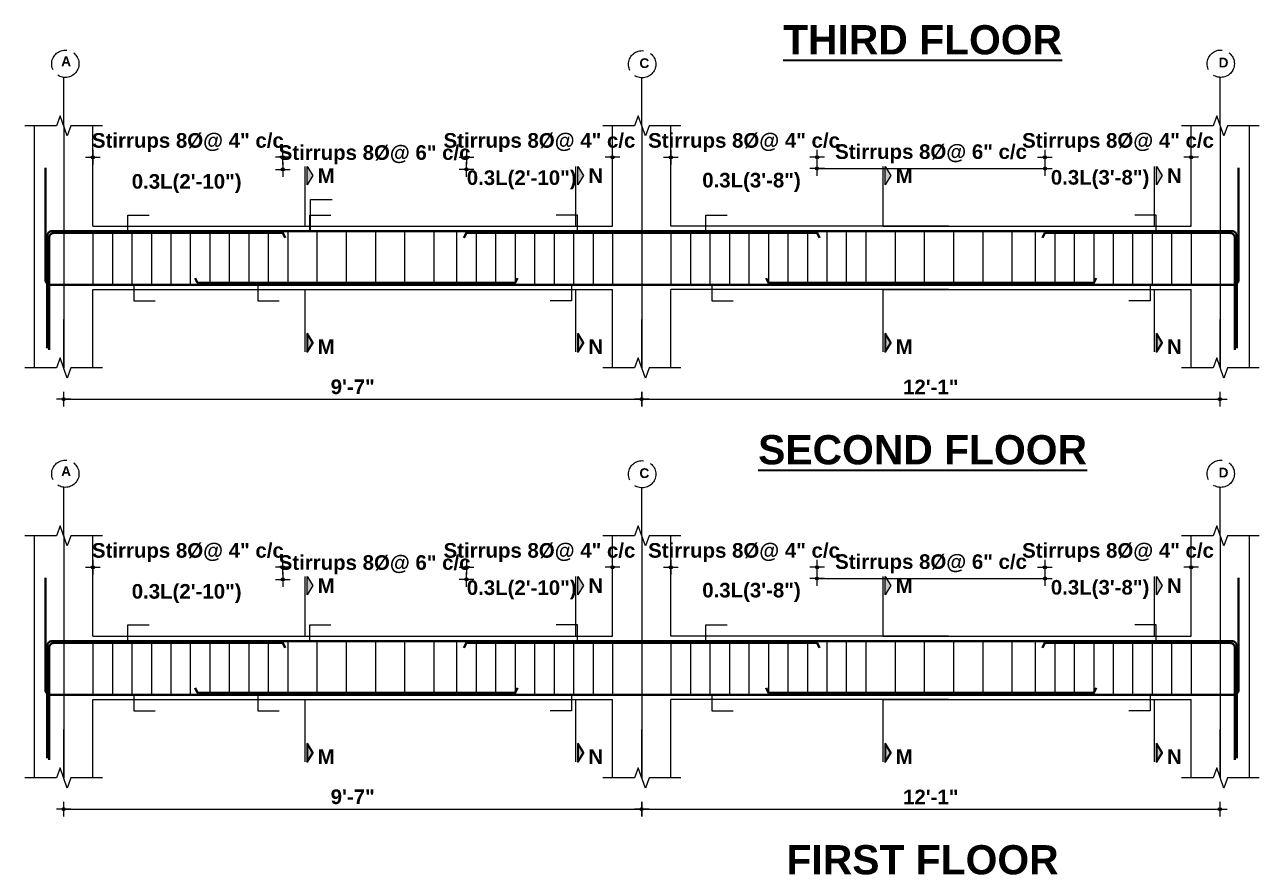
# Model space of a CAD drawing. Header units: inches. Extents: x -12073856 to 12321241, y -1226296 to 1319224.
# Drawn here: x 125100 to 125607, y 45756 to 46102 of the extents above; entities that cross this region are included whole.
import ezdxf
from ezdxf.enums import TextEntityAlignment as Align

# ---------------------------------------------------------------- set-up
doc = ezdxf.new("R2010")
doc.units = ezdxf.units.IN
doc.header["$MEASUREMENT"] = 0
doc.header["$PDMODE"] = 35
doc.linetypes.add('ACAD_ISO02W100', pattern=[15, 12, -3])
for name, color, linetype, lineweight in [('BAR', 5, 'Continuous', 40), ('Dimension', 130, 'Continuous', 9), ('Hatch', 9, 'Continuous', 9), ('HATCH1', 4, 'ACAD_ISO02W100', 13), ('TEXT', 255, 'Continuous', 35)]:
    doc.layers.add(name, color=color, linetype=linetype, lineweight=lineweight)
doc.layers.add('STIRRUP', color=10, linetype='Continuous')
doc.styles.add('1.8 str', font='times.ttf', dxfattribs={"width": 0.8, "height": 6})
doc.styles.add('STYLE1', font='arialbd.ttf')
doc.dimstyles.new('1.4', dxfattribs={"dimscale": 0, "dimtxt": 6, "dimasz": 0.5, "dimexe": 2, "dimexo": 9, "dimgap": 2, "dimtad": 1, "dimdec": 0, "dimlfac": 0.5, "dimzin": 3, "dimdsep": 46, "dimlunit": 4, "dimtxsty": '1.8 str', "dimblk": 'DIM', "dimcen": 3, "dimdle": 3, "dimse1": 1, "dimse2": 1, "dimclrd": 256, "dimclre": 256, "dimclrt": 7, "dimadec": 1, "dimazin": 2, "dimtfac": 1, "dimtdec": 0, "dimtix": 1, "dimtofl": 0, "dimtmove": 2, "dimatfit": 3, "dimldrblk": 'ARROW', "dimfxl": 2, "dimfrac": 2, "dimtolj": 2, "dimtzin": 0, "dimarcsym": 0})

# ---------------------------------------------------------------- blocks, each defined once
blk = doc.blocks.new('DIM')
at = {"layer": 'Dimension'}
h = blk.add_hatch(color=256, dxfattribs=at)
h.paths.add_polyline_path([(0, 1.3), (0, 0), (1.3, 0, 0.414214)])
h.paths.add_polyline_path([(1.3, 0), (0, 0), (0, -1.3, 0.414214)])
h.paths.add_polyline_path([(0, 0), (-1.3, 0, 0.414214), (0, -1.3)])
h.paths.add_polyline_path([(0, 1.3, 0.414214), (-1.3, 0), (0, 0)])
for p, q in [((-6, 0), (6, 0)), ((0, 6), (0, -6))]:
    blk.add_line(p, q, dxfattribs=at)
blk.add_circle((0, 0), 1.28, dxfattribs=at)
blk = doc.blocks.new('*D936')
at = {"layer": 'Defpoints', "color": 0, "ltscale": 10, "transparency": 16777216}
for p in [(125206.01, 45879.11), (125128.01, 45867.14), (125206.01, 45862.57)]:
    blk.add_point(p, dxfattribs=at)
at = {"layer": 'Dimension', "lineweight": -2, "ltscale": 10, "transparency": 16777216}
for p, q in [((125127.51, 45879.11), (125127.01, 45879.11)), ((125206.51, 45879.11), (125207.01, 45879.11))]:
    blk.add_line(p, q, dxfattribs=at)
at = {"layer": 'Dimension', "lineweight": -2, "ltscale": 10, "transparency": 16777216, "xscale": 0.5, "yscale": 0.5, "zscale": 0.5}
blk.add_blockref('DIM', (125128.01, 45879.11), dxfattribs=at)
at = {"layer": 'Dimension', "lineweight": -2, "ltscale": 10, "transparency": 16777216, "xscale": 0.5, "yscale": 0.5, "zscale": 0.5, "rotation": 180}
blk.add_blockref('DIM', (125206.01, 45879.11), dxfattribs=at)
at = {"layer": 'Dimension', "color": 7, "ltscale": 10, "transparency": 16777216, "insert": (125167.01, 45885.14), "char_height": 6, "attachment_point": 5, "style": 'STYLE1'}
blk.add_mtext('\\A2;Stirrups 8%%C@ 4" c/c', dxfattribs=at)
blk = doc.blocks.new('ARROW')
at = {"layer": 'Hatch'}
h = blk.add_hatch(color=256, dxfattribs=at)
h.dxf.hatch_style = 1
h.paths.add_polyline_path([(12191115.8, -1270860.1), (12191485.4, -1270660.1), (12191115.8, -1270660.1)])
for p, q in [((12191115.8, -1270860.1), (12191115.8, -1270060.1)), ((12191015.8, -1270160.1), (12196382.9, -1270160.1)), ((12191485.4, -1270660.1), (12190746.1, -1270660.1)), ((12190746.1, -1270660.1), (12191115.8, -1270860.1)), ((12191485.4, -1270660.1), (12191115.8, -1270860.1))]:
    blk.add_line(p, q, dxfattribs=at)
blk = doc.blocks.new('*D937')
at = {"layer": 'Defpoints', "color": 0, "ltscale": 10, "transparency": 16777216}
for p in [(125281.36, 45874.13), (125206.01, 45857.59), (125281.36, 45843.08)]:
    blk.add_point(p, dxfattribs=at)
at = {"layer": 'Dimension', "lineweight": -2, "ltscale": 10, "transparency": 16777216}
for p, q in [((125205.51, 45874.13), (125205.01, 45874.13)), ((125281.86, 45874.13), (125282.36, 45874.13))]:
    blk.add_line(p, q, dxfattribs=at)
at = {"layer": 'Dimension', "lineweight": -2, "ltscale": 10, "transparency": 16777216, "xscale": 0.5, "yscale": 0.5, "zscale": 0.5}
blk.add_blockref('DIM', (125206.01, 45874.13), dxfattribs=at)
at = {"layer": 'Dimension', "lineweight": -2, "ltscale": 10, "transparency": 16777216, "xscale": 0.5, "yscale": 0.5, "zscale": 0.5, "rotation": 180}
blk.add_blockref('DIM', (125281.36, 45874.13), dxfattribs=at)
at = {"layer": 'Dimension', "color": 7, "ltscale": 10, "transparency": 16777216, "insert": (125243.68, 45880.16), "char_height": 6, "attachment_point": 5, "style": 'STYLE1'}
blk.add_mtext('\\A2;Stirrups 8%%C@ 6" c/c', dxfattribs=at)
blk = doc.blocks.new('*D938')
at = {"layer": 'Defpoints', "color": 0, "ltscale": 10, "transparency": 16777216}
for p in [(125341.36, 45879.11), (125341.36, 45865.57), (125281.36, 45848.06)]:
    blk.add_point(p, dxfattribs=at)
at = {"layer": 'Dimension', "lineweight": -2, "ltscale": 10, "transparency": 16777216}
for p, q in [((125280.86, 45879.11), (125280.36, 45879.11)), ((125341.86, 45879.11), (125342.36, 45879.11))]:
    blk.add_line(p, q, dxfattribs=at)
at = {"layer": 'Dimension', "lineweight": -2, "ltscale": 10, "transparency": 16777216, "xscale": 0.5, "yscale": 0.5, "zscale": 0.5}
blk.add_blockref('DIM', (125281.36, 45879.11), dxfattribs=at)
at = {"layer": 'Dimension', "lineweight": -2, "ltscale": 10, "transparency": 16777216, "xscale": 0.5, "yscale": 0.5, "zscale": 0.5, "rotation": 180}
blk.add_blockref('DIM', (125341.36, 45879.11), dxfattribs=at)
at = {"layer": 'Dimension', "color": 7, "ltscale": 10, "transparency": 16777216, "insert": (125311.36, 45885.14), "char_height": 6, "attachment_point": 5, "style": 'STYLE1'}
blk.add_mtext('\\A2;Stirrups 8%%C@ 4" c/c', dxfattribs=at)
blk = doc.blocks.new('*D939')
at = {"layer": 'Defpoints', "color": 0, "ltscale": 10, "transparency": 16777216}
for p in [(125365.36, 45879.11), (125365.36, 45865.57), (125425.36, 45848.06)]:
    blk.add_point(p, dxfattribs=at)
at = {"layer": 'Dimension', "lineweight": -2, "ltscale": 10, "transparency": 16777216}
for p, q in [((125364.86, 45879.11), (125364.36, 45879.11)), ((125425.86, 45879.11), (125426.36, 45879.11))]:
    blk.add_line(p, q, dxfattribs=at)
at = {"layer": 'Dimension', "lineweight": -2, "ltscale": 10, "transparency": 16777216, "xscale": 0.5, "yscale": 0.5, "zscale": 0.5}
blk.add_blockref('DIM', (125365.36, 45879.11), dxfattribs=at)
at = {"layer": 'Dimension', "lineweight": -2, "ltscale": 10, "transparency": 16777216, "xscale": 0.5, "yscale": 0.5, "zscale": 0.5, "rotation": 180}
blk.add_blockref('DIM', (125425.36, 45879.11), dxfattribs=at)
at = {"layer": 'Dimension', "color": 7, "ltscale": 10, "transparency": 16777216, "insert": (125395.36, 45885.14), "char_height": 6, "attachment_point": 5, "style": 'STYLE1'}
blk.add_mtext('\\A2;Stirrups 8%%C@ 4" c/c', dxfattribs=at)
blk = doc.blocks.new('*D940')
at = {"layer": 'Defpoints', "color": 0, "ltscale": 10, "transparency": 16777216}
for p in [(125578.92, 45879.11), (125578.92, 45865.57), (125518.92, 45848.06)]:
    blk.add_point(p, dxfattribs=at)
at = {"layer": 'Dimension', "lineweight": -2, "ltscale": 10, "transparency": 16777216}
for p, q in [((125518.42, 45879.11), (125517.92, 45879.11)), ((125579.42, 45879.11), (125579.92, 45879.11))]:
    blk.add_line(p, q, dxfattribs=at)
at = {"layer": 'Dimension', "lineweight": -2, "ltscale": 10, "transparency": 16777216, "xscale": 0.5, "yscale": 0.5, "zscale": 0.5}
blk.add_blockref('DIM', (125518.92, 45879.11), dxfattribs=at)
at = {"layer": 'Dimension', "lineweight": -2, "ltscale": 10, "transparency": 16777216, "xscale": 0.5, "yscale": 0.5, "zscale": 0.5, "rotation": 180}
blk.add_blockref('DIM', (125578.92, 45879.11), dxfattribs=at)
at = {"layer": 'Dimension', "color": 7, "ltscale": 10, "transparency": 16777216, "insert": (125548.92, 45885.14), "char_height": 6, "attachment_point": 5, "style": 'STYLE1'}
blk.add_mtext('\\A2;Stirrups 8%%C@ 4" c/c', dxfattribs=at)
blk = doc.blocks.new('*D941')
at = {"layer": 'Defpoints', "color": 0, "ltscale": 10, "transparency": 16777216}
for p in [(125518.92, 45874.51), (125425.36, 45843.08), (125518.92, 45843.08)]:
    blk.add_point(p, dxfattribs=at)
at = {"layer": 'Dimension', "lineweight": -2, "ltscale": 10, "transparency": 16777216}
blk.add_line((125425.86, 45874.51), (125518.42, 45874.51), dxfattribs=at)
at = {"layer": 'Dimension', "lineweight": -2, "ltscale": 10, "transparency": 16777216, "xscale": 0.5, "yscale": 0.5, "zscale": 0.5, "rotation": 180}
blk.add_blockref('DIM', (125425.36, 45874.51), dxfattribs=at)
at = {"layer": 'Dimension', "lineweight": -2, "ltscale": 10, "transparency": 16777216, "xscale": 0.5, "yscale": 0.5, "zscale": 0.5}
blk.add_blockref('DIM', (125518.92, 45874.51), dxfattribs=at)
at = {"layer": 'Dimension', "color": 7, "ltscale": 10, "transparency": 16777216, "insert": (125472.14, 45880.53), "char_height": 6, "attachment_point": 5, "style": 'STYLE1'}
blk.add_mtext('\\A2;Stirrups 8%%C@ 6" c/c', dxfattribs=at)
blk = doc.blocks.new('*D942')
at = {"layer": 'Defpoints', "color": 0, "ltscale": 10, "transparency": 16777216}
for p in [(125353.36, 45792.62), (125590.71, 45792.62), (125590.71, 45779.81)]:
    blk.add_point(p, dxfattribs=at)
at = {"layer": 'Dimension', "lineweight": -2, "ltscale": 10, "transparency": 16777216}
blk.add_line((125353.86, 45779.81), (125590.21, 45779.81), dxfattribs=at)
at = {"layer": 'Dimension', "lineweight": -2, "ltscale": 10, "transparency": 16777216, "xscale": 0.5, "yscale": 0.5, "zscale": 0.5, "rotation": 180}
blk.add_blockref('DIM', (125353.36, 45779.81), dxfattribs=at)
at = {"layer": 'Dimension', "lineweight": -2, "ltscale": 10, "transparency": 16777216, "xscale": 0.5, "yscale": 0.5, "zscale": 0.5}
blk.add_blockref('DIM', (125590.71, 45779.81), dxfattribs=at)
at = {"layer": 'Dimension', "color": 7, "ltscale": 10, "transparency": 16777216, "insert": (125472.03, 45784.82), "char_height": 6, "attachment_point": 5, "style": 'STYLE1'}
blk.add_mtext('\\A2;12\'-1"', dxfattribs=at)
blk = doc.blocks.new('*D943')
at = {"layer": 'Defpoints', "color": 0, "ltscale": 10, "transparency": 16777216}
for p in [(125206.01, 46047.41), (125128.01, 46035.43), (125206.01, 46030.86)]:
    blk.add_point(p, dxfattribs=at)
at = {"layer": 'Dimension', "lineweight": -2, "ltscale": 10, "transparency": 16777216}
for p, q in [((125127.51, 46047.41), (125127.01, 46047.41)), ((125206.51, 46047.41), (125207.01, 46047.41))]:
    blk.add_line(p, q, dxfattribs=at)
at = {"layer": 'Dimension', "lineweight": -2, "ltscale": 10, "transparency": 16777216, "xscale": 0.5, "yscale": 0.5, "zscale": 0.5}
blk.add_blockref('DIM', (125128.01, 46047.41), dxfattribs=at)
at = {"layer": 'Dimension', "lineweight": -2, "ltscale": 10, "transparency": 16777216, "xscale": 0.5, "yscale": 0.5, "zscale": 0.5, "rotation": 180}
blk.add_blockref('DIM', (125206.01, 46047.41), dxfattribs=at)
at = {"layer": 'Dimension', "color": 7, "ltscale": 10, "transparency": 16777216, "insert": (125167.01, 46053.43), "char_height": 6, "attachment_point": 5, "style": 'STYLE1'}
blk.add_mtext('\\A2;Stirrups 8%%C@ 4" c/c', dxfattribs=at)
blk = doc.blocks.new('*D944')
at = {"layer": 'Defpoints', "color": 0, "ltscale": 10, "transparency": 16777216}
for p in [(125281.36, 46042.43), (125206.01, 46025.88), (125281.36, 46011.37)]:
    blk.add_point(p, dxfattribs=at)
at = {"layer": 'Dimension', "lineweight": -2, "ltscale": 10, "transparency": 16777216}
for p, q in [((125205.51, 46042.43), (125205.01, 46042.43)), ((125281.86, 46042.43), (125282.36, 46042.43))]:
    blk.add_line(p, q, dxfattribs=at)
at = {"layer": 'Dimension', "lineweight": -2, "ltscale": 10, "transparency": 16777216, "xscale": 0.5, "yscale": 0.5, "zscale": 0.5}
blk.add_blockref('DIM', (125206.01, 46042.43), dxfattribs=at)
at = {"layer": 'Dimension', "lineweight": -2, "ltscale": 10, "transparency": 16777216, "xscale": 0.5, "yscale": 0.5, "zscale": 0.5, "rotation": 180}
blk.add_blockref('DIM', (125281.36, 46042.43), dxfattribs=at)
at = {"layer": 'Dimension', "color": 7, "ltscale": 10, "transparency": 16777216, "insert": (125243.68, 46048.45), "char_height": 6, "attachment_point": 5, "style": 'STYLE1'}
blk.add_mtext('\\A2;Stirrups 8%%C@ 6" c/c', dxfattribs=at)
blk = doc.blocks.new('*D945')
at = {"layer": 'Defpoints', "color": 0, "ltscale": 10, "transparency": 16777216}
for p in [(125341.36, 46047.41), (125341.36, 46033.86), (125281.36, 46016.35)]:
    blk.add_point(p, dxfattribs=at)
at = {"layer": 'Dimension', "lineweight": -2, "ltscale": 10, "transparency": 16777216}
for p, q in [((125280.86, 46047.41), (125280.36, 46047.41)), ((125341.86, 46047.41), (125342.36, 46047.41))]:
    blk.add_line(p, q, dxfattribs=at)
at = {"layer": 'Dimension', "lineweight": -2, "ltscale": 10, "transparency": 16777216, "xscale": 0.5, "yscale": 0.5, "zscale": 0.5}
blk.add_blockref('DIM', (125281.36, 46047.41), dxfattribs=at)
at = {"layer": 'Dimension', "lineweight": -2, "ltscale": 10, "transparency": 16777216, "xscale": 0.5, "yscale": 0.5, "zscale": 0.5, "rotation": 180}
blk.add_blockref('DIM', (125341.36, 46047.41), dxfattribs=at)
at = {"layer": 'Dimension', "color": 7, "ltscale": 10, "transparency": 16777216, "insert": (125311.36, 46053.43), "char_height": 6, "attachment_point": 5, "style": 'STYLE1'}
blk.add_mtext('\\A2;Stirrups 8%%C@ 4" c/c', dxfattribs=at)
blk = doc.blocks.new('*D946')
at = {"layer": 'Defpoints', "color": 0, "ltscale": 10, "transparency": 16777216}
for p in [(125365.36, 46047.41), (125365.36, 46033.86), (125425.36, 46016.35)]:
    blk.add_point(p, dxfattribs=at)
at = {"layer": 'Dimension', "lineweight": -2, "ltscale": 10, "transparency": 16777216}
for p, q in [((125364.86, 46047.41), (125364.36, 46047.41)), ((125425.86, 46047.41), (125426.36, 46047.41))]:
    blk.add_line(p, q, dxfattribs=at)
at = {"layer": 'Dimension', "lineweight": -2, "ltscale": 10, "transparency": 16777216, "xscale": 0.5, "yscale": 0.5, "zscale": 0.5}
blk.add_blockref('DIM', (125365.36, 46047.41), dxfattribs=at)
at = {"layer": 'Dimension', "lineweight": -2, "ltscale": 10, "transparency": 16777216, "xscale": 0.5, "yscale": 0.5, "zscale": 0.5, "rotation": 180}
blk.add_blockref('DIM', (125425.36, 46047.41), dxfattribs=at)
at = {"layer": 'Dimension', "color": 7, "ltscale": 10, "transparency": 16777216, "insert": (125395.36, 46053.43), "char_height": 6, "attachment_point": 5, "style": 'STYLE1'}
blk.add_mtext('\\A2;Stirrups 8%%C@ 4" c/c', dxfattribs=at)
blk = doc.blocks.new('*D947')
at = {"layer": 'Defpoints', "color": 0, "ltscale": 10, "transparency": 16777216}
for p in [(125578.92, 46047.41), (125578.92, 46033.86), (125518.92, 46016.35)]:
    blk.add_point(p, dxfattribs=at)
at = {"layer": 'Dimension', "lineweight": -2, "ltscale": 10, "transparency": 16777216}
for p, q in [((125518.42, 46047.41), (125517.92, 46047.41)), ((125579.42, 46047.41), (125579.92, 46047.41))]:
    blk.add_line(p, q, dxfattribs=at)
at = {"layer": 'Dimension', "lineweight": -2, "ltscale": 10, "transparency": 16777216, "xscale": 0.5, "yscale": 0.5, "zscale": 0.5}
blk.add_blockref('DIM', (125518.92, 46047.41), dxfattribs=at)
at = {"layer": 'Dimension', "lineweight": -2, "ltscale": 10, "transparency": 16777216, "xscale": 0.5, "yscale": 0.5, "zscale": 0.5, "rotation": 180}
blk.add_blockref('DIM', (125578.92, 46047.41), dxfattribs=at)
at = {"layer": 'Dimension', "color": 7, "ltscale": 10, "transparency": 16777216, "insert": (125548.92, 46053.43), "char_height": 6, "attachment_point": 5, "style": 'STYLE1'}
blk.add_mtext('\\A2;Stirrups 8%%C@ 4" c/c', dxfattribs=at)
blk = doc.blocks.new('*D948')
at = {"layer": 'Defpoints', "color": 0, "ltscale": 10, "transparency": 16777216}
for p in [(125518.92, 46042.8), (125425.36, 46011.37), (125518.92, 46011.37)]:
    blk.add_point(p, dxfattribs=at)
at = {"layer": 'Dimension', "lineweight": -2, "ltscale": 10, "transparency": 16777216}
blk.add_line((125425.86, 46042.8), (125518.42, 46042.8), dxfattribs=at)
at = {"layer": 'Dimension', "lineweight": -2, "ltscale": 10, "transparency": 16777216, "xscale": 0.5, "yscale": 0.5, "zscale": 0.5, "rotation": 180}
blk.add_blockref('DIM', (125425.36, 46042.8), dxfattribs=at)
at = {"layer": 'Dimension', "lineweight": -2, "ltscale": 10, "transparency": 16777216, "xscale": 0.5, "yscale": 0.5, "zscale": 0.5}
blk.add_blockref('DIM', (125518.92, 46042.8), dxfattribs=at)
at = {"layer": 'Dimension', "color": 7, "ltscale": 10, "transparency": 16777216, "insert": (125472.14, 46048.82), "char_height": 6, "attachment_point": 5, "style": 'STYLE1'}
blk.add_mtext('\\A2;Stirrups 8%%C@ 6" c/c', dxfattribs=at)
blk = doc.blocks.new('*D949')
at = {"layer": 'Defpoints', "color": 0, "ltscale": 10, "transparency": 16777216}
for p in [(125353.36, 45960.91), (125590.71, 45960.91), (125590.71, 45948.1)]:
    blk.add_point(p, dxfattribs=at)
at = {"layer": 'Dimension', "lineweight": -2, "ltscale": 10, "transparency": 16777216}
blk.add_line((125353.86, 45948.1), (125590.21, 45948.1), dxfattribs=at)
at = {"layer": 'Dimension', "lineweight": -2, "ltscale": 10, "transparency": 16777216, "xscale": 0.5, "yscale": 0.5, "zscale": 0.5, "rotation": 180}
blk.add_blockref('DIM', (125353.36, 45948.1), dxfattribs=at)
at = {"layer": 'Dimension', "lineweight": -2, "ltscale": 10, "transparency": 16777216, "xscale": 0.5, "yscale": 0.5, "zscale": 0.5}
blk.add_blockref('DIM', (125590.71, 45948.1), dxfattribs=at)
at = {"layer": 'Dimension', "color": 7, "ltscale": 10, "transparency": 16777216, "insert": (125472.03, 45953.11), "char_height": 6, "attachment_point": 5, "style": 'STYLE1'}
blk.add_mtext('\\A2;12\'-1"', dxfattribs=at)
blk = doc.blocks.new('*D972')
at = {"layer": 'Defpoints', "color": 0, "ltscale": 10, "transparency": 16777216}
for p in [(125116.01, 45792.62), (125353.36, 45792.62), (125353.36, 45779.81)]:
    blk.add_point(p, dxfattribs=at)
at = {"layer": 'Dimension', "lineweight": -2, "ltscale": 10, "transparency": 16777216}
blk.add_line((125116.51, 45779.81), (125352.86, 45779.81), dxfattribs=at)
at = {"layer": 'Dimension', "lineweight": -2, "ltscale": 10, "transparency": 16777216, "xscale": 0.5, "yscale": 0.5, "zscale": 0.5, "rotation": 180}
blk.add_blockref('DIM', (125116.01, 45779.81), dxfattribs=at)
at = {"layer": 'Dimension', "lineweight": -2, "ltscale": 10, "transparency": 16777216, "xscale": 0.5, "yscale": 0.5, "zscale": 0.5}
blk.add_blockref('DIM', (125353.36, 45779.81), dxfattribs=at)
at = {"layer": 'Dimension', "color": 7, "ltscale": 10, "transparency": 16777216, "insert": (125234.68, 45784.87), "char_height": 6, "attachment_point": 5, "style": 'STYLE1'}
blk.add_mtext('\\A2;9\'-7"', dxfattribs=at)
blk = doc.blocks.new('*D973')
at = {"layer": 'Defpoints', "color": 0, "ltscale": 10, "transparency": 16777216}
for p in [(125353.36, 45792.62), (125590.71, 45792.62), (125590.71, 45779.81)]:
    blk.add_point(p, dxfattribs=at)
at = {"layer": 'Dimension', "lineweight": -2, "ltscale": 10, "transparency": 16777216}
blk.add_line((125353.86, 45779.81), (125590.21, 45779.81), dxfattribs=at)
at = {"layer": 'Dimension', "lineweight": -2, "ltscale": 10, "transparency": 16777216, "xscale": 0.5, "yscale": 0.5, "zscale": 0.5, "rotation": 180}
blk.add_blockref('DIM', (125353.36, 45779.81), dxfattribs=at)
at = {"layer": 'Dimension', "lineweight": -2, "ltscale": 10, "transparency": 16777216, "xscale": 0.5, "yscale": 0.5, "zscale": 0.5}
blk.add_blockref('DIM', (125590.71, 45779.81), dxfattribs=at)
at = {"layer": 'Dimension', "color": 7, "ltscale": 10, "transparency": 16777216, "insert": (125472.03, 45784.82), "char_height": 6, "attachment_point": 5, "style": 'STYLE1'}
blk.add_mtext('\\A2;12\'-1"', dxfattribs=at)
blk = doc.blocks.new('*D974')
at = {"layer": 'Defpoints', "color": 0, "ltscale": 10, "transparency": 16777216}
for p in [(125116.01, 45960.91), (125353.36, 45960.91), (125353.36, 45948.1)]:
    blk.add_point(p, dxfattribs=at)
at = {"layer": 'Dimension', "lineweight": -2, "ltscale": 10, "transparency": 16777216}
blk.add_line((125116.51, 45948.1), (125352.86, 45948.1), dxfattribs=at)
at = {"layer": 'Dimension', "lineweight": -2, "ltscale": 10, "transparency": 16777216, "xscale": 0.5, "yscale": 0.5, "zscale": 0.5, "rotation": 180}
blk.add_blockref('DIM', (125116.01, 45948.1), dxfattribs=at)
at = {"layer": 'Dimension', "lineweight": -2, "ltscale": 10, "transparency": 16777216, "xscale": 0.5, "yscale": 0.5, "zscale": 0.5}
blk.add_blockref('DIM', (125353.36, 45948.1), dxfattribs=at)
at = {"layer": 'Dimension', "color": 7, "ltscale": 10, "transparency": 16777216, "insert": (125234.68, 45953.16), "char_height": 6, "attachment_point": 5, "style": 'STYLE1'}
blk.add_mtext('\\A2;9\'-7"', dxfattribs=at)
blk = doc.blocks.new('*D975')
at = {"layer": 'Defpoints', "color": 0, "ltscale": 10, "transparency": 16777216}
for p in [(125353.36, 45960.91), (125590.71, 45960.91), (125590.71, 45948.1)]:
    blk.add_point(p, dxfattribs=at)
at = {"layer": 'Dimension', "lineweight": -2, "ltscale": 10, "transparency": 16777216}
blk.add_line((125353.86, 45948.1), (125590.21, 45948.1), dxfattribs=at)
at = {"layer": 'Dimension', "lineweight": -2, "ltscale": 10, "transparency": 16777216, "xscale": 0.5, "yscale": 0.5, "zscale": 0.5, "rotation": 180}
blk.add_blockref('DIM', (125353.36, 45948.1), dxfattribs=at)
at = {"layer": 'Dimension', "lineweight": -2, "ltscale": 10, "transparency": 16777216, "xscale": 0.5, "yscale": 0.5, "zscale": 0.5}
blk.add_blockref('DIM', (125590.71, 45948.1), dxfattribs=at)
at = {"layer": 'Dimension', "color": 7, "ltscale": 10, "transparency": 16777216, "insert": (125472.03, 45953.11), "char_height": 6, "attachment_point": 5, "style": 'STYLE1'}
blk.add_mtext('\\A2;12\'-1"', dxfattribs=at)

msp = doc.modelspace()

# ---------------------------------------------------------------- hatches: boundary and pattern name
at = {"layer": 'TEXT', "ltscale": 10}
for points in [[(125215.99, 46043.65), (125215.99, 46036.15), (125218.3, 46039.9)], [(125327.16, 46043.65), (125327.16, 46036.15), (125329.47, 46039.9)], [(125453.35, 46043.65), (125453.35, 46036.15), (125455.66, 46039.9)], [(125564.72, 46043.65), (125564.72, 46036.15), (125567.03, 46039.9)], [(125215.99, 45967.51), (125215.99, 45975.01), (125218.3, 45971.26)], [(125327.16, 45967.51), (125327.16, 45975.01), (125329.47, 45971.26)], [(125453.35, 45967.51), (125453.35, 45975.01), (125455.66, 45971.26)], [(125564.72, 45967.51), (125564.72, 45975.01), (125567.03, 45971.26)], [(125215.99, 45875.36), (125215.99, 45867.85), (125218.3, 45871.61)], [(125327.16, 45875.36), (125327.16, 45867.85), (125329.47, 45871.61)], [(125453.35, 45875.36), (125453.35, 45867.85), (125455.66, 45871.61)], [(125564.72, 45875.36), (125564.72, 45867.85), (125567.03, 45871.61)], [(125215.99, 45799.22), (125215.99, 45806.72), (125218.3, 45802.97)], [(125327.16, 45799.22), (125327.16, 45806.72), (125329.47, 45802.97)], [(125453.35, 45799.22), (125453.35, 45806.72), (125455.66, 45802.97)], [(125564.72, 45799.22), (125564.72, 45806.72), (125567.03, 45802.97)]]:
    msp.add_hatch(color=256, dxfattribs=at).paths.add_polyline_path(points)

# ---------------------------------------------------------------- linework, layer by layer
for p, q in [((125116.01, 46060.27), (125116.01, 46080.22)), ((125353.36, 46060.27), (125353.36, 46080.22)), ((125590.92, 46060.27), (125590.92, 46080.22)), ((125116.01, 46060.27), (125116.01, 45960.91)), ((125353.36, 46060.27), (125353.36, 45960.91)), ((125590.92, 46060.27), (125590.92, 45960.91)), ((125116.01, 45960.91), (125116.01, 45980.86)), ((125353.36, 45960.91), (125353.36, 45980.86)), ((125590.92, 45960.91), (125590.92, 45980.86)), ((125116.01, 45891.97), (125116.01, 45911.93)), ((125353.36, 45891.97), (125353.36, 45911.93)), ((125590.92, 45891.97), (125590.92, 45911.93)), ((125116.01, 45891.97), (125116.01, 45792.62)), ((125353.36, 45891.97), (125353.36, 45792.62)), ((125590.92, 45891.97), (125590.92, 45792.62)), ((125116.01, 45792.62), (125116.01, 45812.57)), ((125353.36, 45792.62), (125353.36, 45812.57)), ((125590.92, 45792.62), (125590.92, 45812.57))]:
    msp.add_line(p, q)
at = {"ltscale": 10}
for p, q in [((125104.01, 45993.1), (125104.01, 46060.27)), ((125128.01, 46019.1), (125128.01, 46060.27)), ((125341.36, 46019.1), (125341.36, 46060.27)), ((125365.36, 46019.1), (125365.36, 46060.27)), ((125578.92, 46019.1), (125578.92, 46060.27)), ((125602.92, 46016.35), (125602.92, 46060.27)), ((125128.01, 46019.1), (125242.01, 46019.1)), ((125217.34, 46019.1), (125341.36, 46019.1)), ((125479.36, 46019.1), (125365.36, 46019.1)), ((125452.49, 46019.1), (125578.92, 46019.1)), ((125602.92, 45960.91), (125602.92, 46016.35)), ((125104.01, 45960.91), (125104.01, 45993.1)), ((125128.01, 45960.91), (125128.01, 45993.1)), ((125128.01, 45993.1), (125242.01, 45993.1)), ((125215.14, 45993.1), (125341.36, 45993.1)), ((125341.36, 45960.91), (125341.36, 45993.1)), ((125479.36, 45993.1), (125365.36, 45993.1)), ((125365.36, 45960.91), (125365.36, 45993.1)), ((125452.49, 45993.1), (125578.92, 45993.1)), ((125578.92, 45960.91), (125578.92, 45993.1)), ((125104.01, 45824.81), (125104.01, 45891.97)), ((125128.01, 45850.81), (125128.01, 45891.97)), ((125341.36, 45850.81), (125341.36, 45891.97)), ((125365.36, 45850.81), (125365.36, 45891.97)), ((125578.92, 45850.81), (125578.92, 45891.97)), ((125602.92, 45848.06), (125602.92, 45891.97)), ((125128.01, 45850.81), (125326.3, 45850.81)), ((125248.01, 45850.81), (125341.36, 45850.81)), ((125479.36, 45850.81), (125365.36, 45850.81)), ((125452.49, 45850.81), (125578.92, 45850.81)), ((125602.92, 45792.62), (125602.92, 45848.06)), ((125104.01, 45792.62), (125104.01, 45824.81)), ((125128.01, 45792.62), (125128.01, 45824.81)), ((125128.01, 45824.81), (125324.52, 45824.81)), ((125248.01, 45824.81), (125341.36, 45824.81)), ((125341.36, 45792.62), (125341.36, 45824.81)), ((125479.36, 45824.81), (125365.36, 45824.81)), ((125365.36, 45792.62), (125365.36, 45824.81)), ((125452.49, 45824.81), (125578.92, 45824.81)), ((125578.92, 45792.62), (125578.92, 45824.81))]:
    msp.add_line(p, q, dxfattribs=at)
at = {"linetype": 'Continuous', "ltscale": 10}
for points in [[(125132.01, 46060.27), (125119.01, 46060.27), (125117.51, 46056.15), (125114.51, 46064.39), (125113.01, 46060.27), (125100.01, 46060.27)], [(125369.36, 46060.27), (125356.36, 46060.27), (125354.86, 46056.15), (125351.86, 46064.39), (125350.36, 46060.27), (125337.36, 46060.27)], [(125606.92, 46060.27), (125593.92, 46060.27), (125592.42, 46056.15), (125589.42, 46064.39), (125587.92, 46060.27), (125574.92, 46060.27)], [(125132.01, 45960.91), (125119.01, 45960.91), (125117.51, 45956.79), (125114.51, 45965.03), (125113.01, 45960.91), (125100.01, 45960.91)], [(125369.36, 45960.91), (125356.36, 45960.91), (125354.86, 45956.79), (125351.86, 45965.03), (125350.36, 45960.91), (125337.36, 45960.91)], [(125606.92, 45960.91), (125593.92, 45960.91), (125592.42, 45956.79), (125589.42, 45965.03), (125587.92, 45960.91), (125574.92, 45960.91)], [(125132.01, 45891.97), (125119.01, 45891.97), (125117.51, 45887.85), (125114.51, 45896.1), (125113.01, 45891.97), (125100.01, 45891.97)], [(125369.36, 45891.97), (125356.36, 45891.97), (125354.86, 45887.85), (125351.86, 45896.1), (125350.36, 45891.97), (125337.36, 45891.97)], [(125606.92, 45891.97), (125593.92, 45891.97), (125592.42, 45887.85), (125589.42, 45896.1), (125587.92, 45891.97), (125574.92, 45891.97)], [(125132.01, 45792.62), (125119.01, 45792.62), (125117.51, 45788.5), (125114.51, 45796.74), (125113.01, 45792.62), (125100.01, 45792.62)], [(125369.36, 45792.62), (125356.36, 45792.62), (125354.86, 45788.5), (125351.86, 45796.74), (125350.36, 45792.62), (125337.36, 45792.62)], [(125606.92, 45792.62), (125593.92, 45792.62), (125592.42, 45788.5), (125589.42, 45796.74), (125587.92, 45792.62), (125574.92, 45792.62)]]:
    msp.add_lwpolyline(points, dxfattribs=at)
at = {"layer": 'BAR', "ltscale": 10}
for p, q in [((125353.36, 46017.1), (125232.01, 46017.1)), ((125353.36, 46017.1), (125479.36, 46017.1)), ((125590.92, 46017.1), (125469.36, 46017.1)), ((125353.36, 45995.1), (125232.01, 45995.1)), ((125353.36, 45995.1), (125479.36, 45995.1)), ((125590.92, 45995.1), (125469.36, 45995.1)), ((125353.36, 45848.81), (125248.01, 45848.81)), ((125353.36, 45848.81), (125479.36, 45848.81)), ((125590.92, 45848.81), (125469.36, 45848.81)), ((125353.36, 45826.81), (125248.01, 45826.81)), ((125353.36, 45826.81), (125479.36, 45826.81)), ((125590.92, 45826.81), (125469.36, 45826.81))]:
    msp.add_line(p, q, dxfattribs=at)
for points in [[(125128.01, 45995.1), (125110.52, 45995.1, -0.414214), (125108.51, 45997.12), (125108.51, 46043.1)], [(125578.92, 45995.1), (125596.41, 45995.1, 0.414214), (125598.42, 45997.12), (125598.42, 46043.1)], [(125109.26, 45969.1), (125109.26, 46015.09, -0.414214), (125111.27, 46017.1), (125128.01, 46017.1)], [(125110.01, 45968.35), (125110.01, 46014.34, -0.414214), (125112.02, 46016.35), (125128.01, 46016.35)], [(125597.67, 45969.1), (125597.67, 46015.09, 0.414214), (125595.66, 46017.1), (125578.92, 46017.1)], [(125596.92, 45968.35), (125596.92, 46014.34, 0.414214), (125594.91, 46016.35), (125578.92, 46016.35)], [(125128.01, 45826.81), (125110.52, 45826.81, -0.414214), (125108.51, 45828.82), (125108.51, 45874.81)], [(125578.92, 45826.81), (125596.41, 45826.81, 0.414214), (125598.42, 45828.82), (125598.42, 45874.81)], [(125109.26, 45800.81), (125109.26, 45846.79, -0.414214), (125111.27, 45848.81), (125128.01, 45848.81)], [(125110.01, 45800.06), (125110.01, 45846.04, -0.414214), (125112.02, 45848.06), (125128.01, 45848.06)], [(125597.67, 45800.81), (125597.67, 45846.79, 0.414214), (125595.66, 45848.81), (125578.92, 45848.81)], [(125596.92, 45800.06), (125596.92, 45846.04, 0.414214), (125594.91, 45848.06), (125578.92, 45848.06)]]:
    msp.add_lwpolyline(points, format="xyb", dxfattribs=at)
for points in [[(125116.01, 46017.1), (125242.01, 46017.1)], [(125116.01, 46016.35), (125206.01, 46016.35), (125206.96, 46014.35)], [(125280.31, 46014.35), (125281.36, 46016.35), (125353.36, 46016.35)], [(125426.4, 46014.35), (125425.36, 46016.35), (125353.36, 46016.35)], [(125517.88, 46014.35), (125518.92, 46016.35), (125590.92, 46016.35)], [(125170.05, 45997.85), (125171.01, 45995.85), (125242.01, 45995.85)], [(125302.31, 45997.85), (125301.36, 45995.85), (125232.01, 45995.85)], [(125404.4, 45997.85), (125405.36, 45995.85), (125479.36, 45995.85)], [(125539.88, 45997.85), (125538.92, 45995.85), (125469.36, 45995.85)], [(125242.01, 45995.1), (125116.01, 45995.1)], [(125116.01, 45848.81), (125258.01, 45848.81)], [(125116.01, 45848.06), (125206.01, 45848.06), (125206.96, 45846.06)], [(125280.31, 45846.06), (125281.36, 45848.06), (125353.36, 45848.06)], [(125426.4, 45846.06), (125425.36, 45848.06), (125353.36, 45848.06)], [(125517.88, 45846.06), (125518.92, 45848.06), (125590.92, 45848.06)], [(125258.01, 45826.81), (125116.01, 45826.81)], [(125170.05, 45829.56), (125171.01, 45827.56), (125258.01, 45827.56)], [(125302.31, 45829.56), (125301.36, 45827.56), (125248.01, 45827.56)], [(125404.4, 45829.56), (125405.36, 45827.56), (125479.36, 45827.56)], [(125539.88, 45829.56), (125538.92, 45827.56), (125469.36, 45827.56)]]:
    msp.add_lwpolyline(points, dxfattribs=at)
at = {"layer": 'Dimension', "ltscale": 10}
for p, q in [((125215.14, 46019.1), (125215.14, 46043.6)), ((125326.3, 46019.1), (125326.3, 46043.6)), ((125452.49, 46019.1), (125452.49, 46043.6)), ((125563.87, 46019.1), (125563.87, 46043.6)), ((125215.14, 45967.56), (125215.14, 45993.1)), ((125326.3, 45967.56), (125326.3, 45993.1)), ((125452.49, 45967.56), (125452.49, 45993.1)), ((125563.87, 45967.56), (125563.87, 45993.1)), ((125215.14, 45850.81), (125215.14, 45875.31)), ((125326.3, 45850.81), (125326.3, 45875.31)), ((125452.49, 45850.81), (125452.49, 45875.31)), ((125563.87, 45850.81), (125563.87, 45875.31)), ((125215.14, 45799.27), (125215.14, 45824.81)), ((125326.3, 45799.27), (125326.3, 45824.81)), ((125452.49, 45799.27), (125452.49, 45824.81)), ((125563.87, 45799.27), (125563.87, 45824.81))]:
    msp.add_line(p, q, dxfattribs=at)
for points in [[(125215.99, 46036.15), (125215.99, 46043.65), (125218.3, 46039.9), (125215.99, 46036.15)], [(125327.16, 46036.15), (125327.16, 46043.65), (125329.47, 46039.9), (125327.16, 46036.15)], [(125453.35, 46036.15), (125453.35, 46043.65), (125455.66, 46039.9), (125453.35, 46036.15)], [(125564.72, 46036.15), (125564.72, 46043.65), (125567.03, 46039.9), (125564.72, 46036.15)], [(125215.99, 45867.85), (125215.99, 45875.36), (125218.3, 45871.61), (125215.99, 45867.85)], [(125327.16, 45867.85), (125327.16, 45875.36), (125329.47, 45871.61), (125327.16, 45867.85)], [(125453.35, 45867.85), (125453.35, 45875.36), (125455.66, 45871.61), (125453.35, 45867.85)], [(125564.72, 45867.85), (125564.72, 45875.36), (125567.03, 45871.61), (125564.72, 45867.85)]]:
    msp.add_lwpolyline(points, dxfattribs=at)
at = {"layer": 'HATCH1', "lineweight": 25}
for centre in [(125116.69, 46085.79), (125353.52, 46085.59), (125591.09, 46085.82), (125116.69, 45917.5), (125353.52, 45917.3), (125591.09, 45917.52)]:
    msp.add_circle(centre, 5.6, dxfattribs=at)
at = {"layer": 'STIRRUP'}
for p, q in [((125128.01, 46017.5), (125128.01, 45994.7)), ((125136.01, 46017.5), (125136.01, 45994.7)), ((125144.01, 46017.5), (125144.01, 45994.7)), ((125152.01, 46017.5), (125152.01, 45994.7)), ((125160.01, 46017.5), (125160.01, 45994.7)), ((125168.01, 46017.5), (125168.01, 45994.7)), ((125176.01, 46017.5), (125176.01, 45994.7)), ((125184.01, 46017.5), (125184.01, 45994.7)), ((125192.01, 46017.5), (125192.01, 45994.7)), ((125200.01, 46017.5), (125200.01, 45994.7)), ((125208.01, 46017.5), (125208.01, 45994.7)), ((125220.01, 46017.5), (125220.01, 45994.7)), ((125232.01, 46017.5), (125232.01, 45994.7)), ((125244.01, 46017.5), (125244.01, 45994.7)), ((125256.01, 46017.5), (125256.01, 45994.7)), ((125268.01, 46017.5), (125268.01, 45994.7)), ((125277.36, 46017.5), (125277.36, 45994.7)), ((125285.36, 46017.5), (125285.36, 45994.7)), ((125293.36, 46017.5), (125293.36, 45994.7)), ((125301.36, 46017.5), (125301.36, 45994.7)), ((125309.36, 46017.5), (125309.36, 45994.7)), ((125317.36, 46017.5), (125317.36, 45994.7)), ((125325.36, 46017.5), (125325.36, 45994.7)), ((125333.36, 46017.5), (125333.36, 45994.7)), ((125341.36, 46017.5), (125341.36, 45994.7)), ((125365.36, 46017.5), (125365.36, 45994.7)), ((125373.36, 46017.5), (125373.36, 45994.7)), ((125381.36, 46017.5), (125381.36, 45994.7)), ((125389.36, 46017.5), (125389.36, 45994.7)), ((125397.36, 46017.5), (125397.36, 45994.7)), ((125405.36, 46017.5), (125405.36, 45994.7)), ((125413.36, 46017.5), (125413.36, 45994.7)), ((125421.36, 46017.5), (125421.36, 45994.7)), ((125429.36, 46017.5), (125429.36, 45994.7)), ((125437.36, 46017.5), (125437.36, 45994.7)), ((125445.36, 46017.5), (125445.36, 45994.7)), ((125457.36, 46017.5), (125457.36, 45994.7)), ((125469.36, 46017.5), (125469.36, 45994.7)), ((125481.36, 46017.5), (125481.36, 45994.7)), ((125493.36, 46017.5), (125493.36, 45994.7)), ((125505.36, 46017.5), (125505.36, 45994.7)), ((125514.92, 46017.5), (125514.92, 45994.7)), ((125522.92, 46017.5), (125522.92, 45994.7)), ((125530.92, 46017.5), (125530.92, 45994.7)), ((125538.92, 46017.5), (125538.92, 45994.7)), ((125546.92, 46017.5), (125546.92, 45994.7)), ((125554.92, 46017.5), (125554.92, 45994.7)), ((125562.92, 46017.5), (125562.92, 45994.7)), ((125570.92, 46017.5), (125570.92, 45994.7)), ((125578.92, 46017.5), (125578.92, 45994.7)), ((125128.01, 45849.21), (125128.01, 45826.41)), ((125136.01, 45849.21), (125136.01, 45826.41)), ((125144.01, 45849.21), (125144.01, 45826.41)), ((125152.01, 45849.21), (125152.01, 45826.41)), ((125160.01, 45849.21), (125160.01, 45826.41)), ((125168.01, 45849.21), (125168.01, 45826.41)), ((125176.01, 45849.21), (125176.01, 45826.41)), ((125184.01, 45849.21), (125184.01, 45826.41)), ((125192.01, 45849.21), (125192.01, 45826.41)), ((125200.01, 45849.21), (125200.01, 45826.41)), ((125208.01, 45849.21), (125208.01, 45826.41)), ((125220.01, 45849.21), (125220.01, 45826.41)), ((125232.01, 45849.21), (125232.01, 45826.41)), ((125244.01, 45849.21), (125244.01, 45826.41)), ((125256.01, 45849.21), (125256.01, 45826.41)), ((125268.01, 45849.21), (125268.01, 45826.41)), ((125277.36, 45849.21), (125277.36, 45826.41)), ((125285.36, 45849.21), (125285.36, 45826.41)), ((125293.36, 45849.21), (125293.36, 45826.41)), ((125301.36, 45849.21), (125301.36, 45826.41)), ((125309.36, 45849.21), (125309.36, 45826.41)), ((125317.36, 45849.21), (125317.36, 45826.41)), ((125325.36, 45849.21), (125325.36, 45826.41)), ((125333.36, 45849.21), (125333.36, 45826.41)), ((125341.36, 45849.21), (125341.36, 45826.41)), ((125365.36, 45849.21), (125365.36, 45826.41)), ((125373.36, 45849.21), (125373.36, 45826.41)), ((125381.36, 45849.21), (125381.36, 45826.41)), ((125389.36, 45849.21), (125389.36, 45826.41)), ((125397.36, 45849.21), (125397.36, 45826.41)), ((125405.36, 45849.21), (125405.36, 45826.41)), ((125413.36, 45849.21), (125413.36, 45826.41)), ((125421.36, 45849.21), (125421.36, 45826.41)), ((125429.36, 45849.21), (125429.36, 45826.41)), ((125437.36, 45849.21), (125437.36, 45826.41)), ((125445.36, 45849.21), (125445.36, 45826.41)), ((125457.36, 45849.21), (125457.36, 45826.41)), ((125469.36, 45849.21), (125469.36, 45826.41)), ((125481.36, 45849.21), (125481.36, 45826.41)), ((125493.36, 45849.21), (125493.36, 45826.41)), ((125505.36, 45849.21), (125505.36, 45826.41)), ((125514.92, 45849.21), (125514.92, 45826.41)), ((125522.92, 45849.21), (125522.92, 45826.41)), ((125530.92, 45849.21), (125530.92, 45826.41)), ((125538.92, 45849.21), (125538.92, 45826.41)), ((125546.92, 45849.21), (125546.92, 45826.41)), ((125554.92, 45849.21), (125554.92, 45826.41)), ((125562.92, 45849.21), (125562.92, 45826.41)), ((125570.92, 45849.21), (125570.92, 45826.41)), ((125578.92, 45849.21), (125578.92, 45826.41))]:
    msp.add_line(p, q, dxfattribs=at)
at = {"layer": 'TEXT', "ltscale": 10}
for points in [[(125215.99, 45975.01), (125215.99, 45967.51), (125218.3, 45971.26), (125215.99, 45975.01)], [(125327.16, 45975.01), (125327.16, 45967.51), (125329.47, 45971.26), (125327.16, 45975.01)], [(125453.35, 45975.01), (125453.35, 45967.51), (125455.66, 45971.26), (125453.35, 45975.01)], [(125564.72, 45975.01), (125564.72, 45967.51), (125567.03, 45971.26), (125564.72, 45975.01)], [(125215.99, 45806.72), (125215.99, 45799.22), (125218.3, 45802.97), (125215.99, 45806.72)], [(125327.16, 45806.72), (125327.16, 45799.22), (125329.47, 45802.97), (125327.16, 45806.72)], [(125453.35, 45806.72), (125453.35, 45799.22), (125455.66, 45802.97), (125453.35, 45806.72)], [(125564.72, 45806.72), (125564.72, 45799.22), (125567.03, 45802.97), (125564.72, 45806.72)]]:
    msp.add_lwpolyline(points, dxfattribs=at)

# ---------------------------------------------------------------- texts
at = {"layer": 'HATCH1', "lineweight": 25, "style": 'STYLE1'}
for s, p in [('A', (125114.99, 46084.8)), ('C', (125352.42, 46084.04)), ('D', (125590.22, 46084.27)), ('A', (125114.99, 45916.51)), ('C', (125352.42, 45915.75)), ('D', (125590.22, 45915.98))]:
    msp.add_text(s, height=4, dxfattribs=at).set_placement(p)
at = {"layer": 'TEXT', "style": 'STYLE1'}
for s, p in [('%%UTHIRD FLOOR', (125468.67, 46095.65)), ('%%USECOND FLOOR', (125468.67, 45927.36)), ('%%UFIRST FLOOR', (125468.66, 45759.06))]:
    msp.add_text(s, height=12, dxfattribs=at).set_placement(p, align=Align.MIDDLE_CENTER)
for s, p in [('0.3L(2\'-10")', (125143.96, 46034.52)), ('0.3L(2\'-10")', (125281.52, 46036.04)), ('0.3L(3\'-8")', (125378.2, 46035.02)), ('0.3L(3\'-8")', (125521.33, 46036.18)), ('0.3L(2\'-10")', (125143.96, 45866.23)), ('0.3L(2\'-10")', (125281.52, 45867.75)), ('0.3L(3\'-8")', (125378.2, 45866.73)), ('0.3L(3\'-8")', (125521.33, 45867.89))]:
    msp.add_text(s, height=6, dxfattribs=at).set_placement(p)
at = {"layer": 'TEXT', "ltscale": 10, "style": 'STYLE1'}
for s, p in [('M', (125220.28, 46036.81)), ('N', (125331.46, 46036.81)), ('M', (125457.64, 46036.81)), ('N', (125569.03, 46036.81)), ('M', (125220.28, 45966.68)), ('N', (125331.46, 45966.68)), ('M', (125457.64, 45966.68)), ('N', (125569.03, 45966.68)), ('M', (125220.28, 45868.52)), ('N', (125331.46, 45868.52)), ('M', (125457.64, 45868.52)), ('N', (125569.03, 45868.52)), ('M', (125220.28, 45798.39)), ('N', (125331.46, 45798.39)), ('M', (125457.64, 45798.39)), ('N', (125569.03, 45798.39))]:
    msp.add_text(s, height=6, dxfattribs=at).set_placement(p)

# ---------------------------------------------------------------- dimensions: what is measured, and where the dimension line sits
at = {"layer": 'Dimension', "ltscale": 10}
for base, p1, p2, text, picture, middle in [((125206.01, 46047.41), (125128.01, 46035.43), (125206.01, 46030.86), 'Stirrups 8%%C@ 4" c/c', '*D943', (125167.01, 46053.43)), ((125341.36, 46047.41), (125281.36, 46016.35), (125341.36, 46033.86), 'Stirrups 8%%C@ 4" c/c', '*D945', (125311.36, 46053.43)), ((125578.92, 46047.41), (125518.92, 46016.35), (125578.92, 46033.86), 'Stirrups 8%%C@ 4" c/c', '*D947', (125548.92, 46053.43)), ((125281.36, 46042.43), (125206.01, 46025.88), (125281.36, 46011.37), 'Stirrups 8%%C@ 6" c/c', '*D944', (125243.68, 46048.45)), ((125518.92, 46042.8), (125425.36, 46011.37), (125518.92, 46011.37), 'Stirrups 8%%C@ 6" c/c', '*D948', (125472.14, 46048.82)), ((125353.36, 45948.1), (125116.01, 45960.91), (125353.36, 45960.91), '9\'-7"', '*D974', (125234.68, 45953.16)), ((125590.71, 45948.1), (125353.36, 45960.91), (125590.71, 45960.91), '12\'-1"', '*D949', (125472.03, 45953.11)), ((125590.71, 45948.1), (125353.36, 45960.91), (125590.71, 45960.91), '12\'-1"', '*D975', (125472.03, 45953.11)), ((125206.01, 45879.11), (125128.01, 45867.14), (125206.01, 45862.57), 'Stirrups 8%%C@ 4" c/c', '*D936', (125167.01, 45885.14)), ((125341.36, 45879.11), (125281.36, 45848.06), (125341.36, 45865.57), 'Stirrups 8%%C@ 4" c/c', '*D938', (125311.36, 45885.14)), ((125578.92, 45879.11), (125518.92, 45848.06), (125578.92, 45865.57), 'Stirrups 8%%C@ 4" c/c', '*D940', (125548.92, 45885.14)), ((125281.36, 45874.13), (125206.01, 45857.59), (125281.36, 45843.08), 'Stirrups 8%%C@ 6" c/c', '*D937', (125243.68, 45880.16)), ((125518.92, 45874.51), (125425.36, 45843.08), (125518.92, 45843.08), 'Stirrups 8%%C@ 6" c/c', '*D941', (125472.14, 45880.53)), ((125353.36, 45779.81), (125116.01, 45792.62), (125353.36, 45792.62), '9\'-7"', '*D972', (125234.68, 45784.87)), ((125590.71, 45779.81), (125353.36, 45792.62), (125590.71, 45792.62), '12\'-1"', '*D942', (125472.03, 45784.82)), ((125590.71, 45779.81), (125353.36, 45792.62), (125590.71, 45792.62), '12\'-1"', '*D973', (125472.03, 45784.82))]:
    dim = msp.add_linear_dim(base=base, p1=p1, p2=p2, text=text, dimstyle='1.4', override={"dimscale": 1, "dimtxsty": 'STYLE1'}, dxfattribs=at)
    dim.commit()
    dim.dimension.update_dxf_attribs({"geometry": picture, "text_midpoint": middle})
for base, p1, p2, picture, middle in [((125365.36, 46047.41), (125425.36, 46016.35), (125365.36, 46033.86), '*D946', (125395.36, 46053.43)), ((125365.36, 45879.11), (125425.36, 45848.06), (125365.36, 45865.57), '*D939', (125395.36, 45885.14))]:
    dim = msp.add_linear_dim(base=base, p1=p1, p2=p2, angle=180, text='Stirrups 8%%C@ 4" c/c', dimstyle='1.4', override={"dimscale": 1, "dimtxsty": 'STYLE1'}, dxfattribs=at)
    dim.commit()
    dim.dimension.update_dxf_attribs({"geometry": picture, "text_midpoint": middle})

# ---------------------------------------------------------------- leaders
for points in [[(125217.34, 46017.1), (125217.34, 46030.07), (125226.24, 46030.07)], [(125142.36, 46017.5), (125142.36, 46023.71), (125151.08, 46023.71)], [(125217.04, 46017.5), (125217.04, 46023.71), (125225.76, 46023.71)], [(125327, 46017.5), (125327, 46023.71), (125318.28, 46023.71)], [(125379.71, 46017.5), (125379.71, 46023.71), (125388.43, 46023.71)], [(125564.57, 46017.5), (125564.57, 46023.71), (125555.85, 46023.71)], [(125144.84, 45994.7), (125144.84, 45988.49), (125153.56, 45988.49)], [(125195.77, 45994.7), (125195.77, 45988.49), (125204.49, 45988.49)], [(125324.52, 45994.7), (125324.52, 45988.49), (125315.8, 45988.49)], [(125382.19, 45994.7), (125382.19, 45988.49), (125390.92, 45988.49)], [(125562.09, 45994.7), (125562.09, 45988.49), (125553.37, 45988.49)], [(125142.36, 45849.21), (125142.36, 45855.42), (125151.08, 45855.42)], [(125217.04, 45849.21), (125217.04, 45855.42), (125225.76, 45855.42)], [(125327, 45849.21), (125327, 45855.42), (125318.28, 45855.42)], [(125379.71, 45849.21), (125379.71, 45855.42), (125388.43, 45855.42)], [(125564.57, 45849.21), (125564.57, 45855.42), (125555.85, 45855.42)], [(125144.84, 45826.41), (125144.84, 45820.2), (125153.56, 45820.2)], [(125195.77, 45826.41), (125195.77, 45820.2), (125204.49, 45820.2)], [(125324.52, 45826.41), (125324.52, 45820.2), (125315.8, 45820.2)], [(125382.19, 45826.41), (125382.19, 45820.2), (125390.92, 45820.2)], [(125562.09, 45826.41), (125562.09, 45820.2), (125553.37, 45820.2)]]:
    msp.add_leader(points, dimstyle='1.4', override={"dimscale": 1, "dimtxsty": 'STYLE1'}, dxfattribs=at)

doc.saveas('drawing.dxf')
